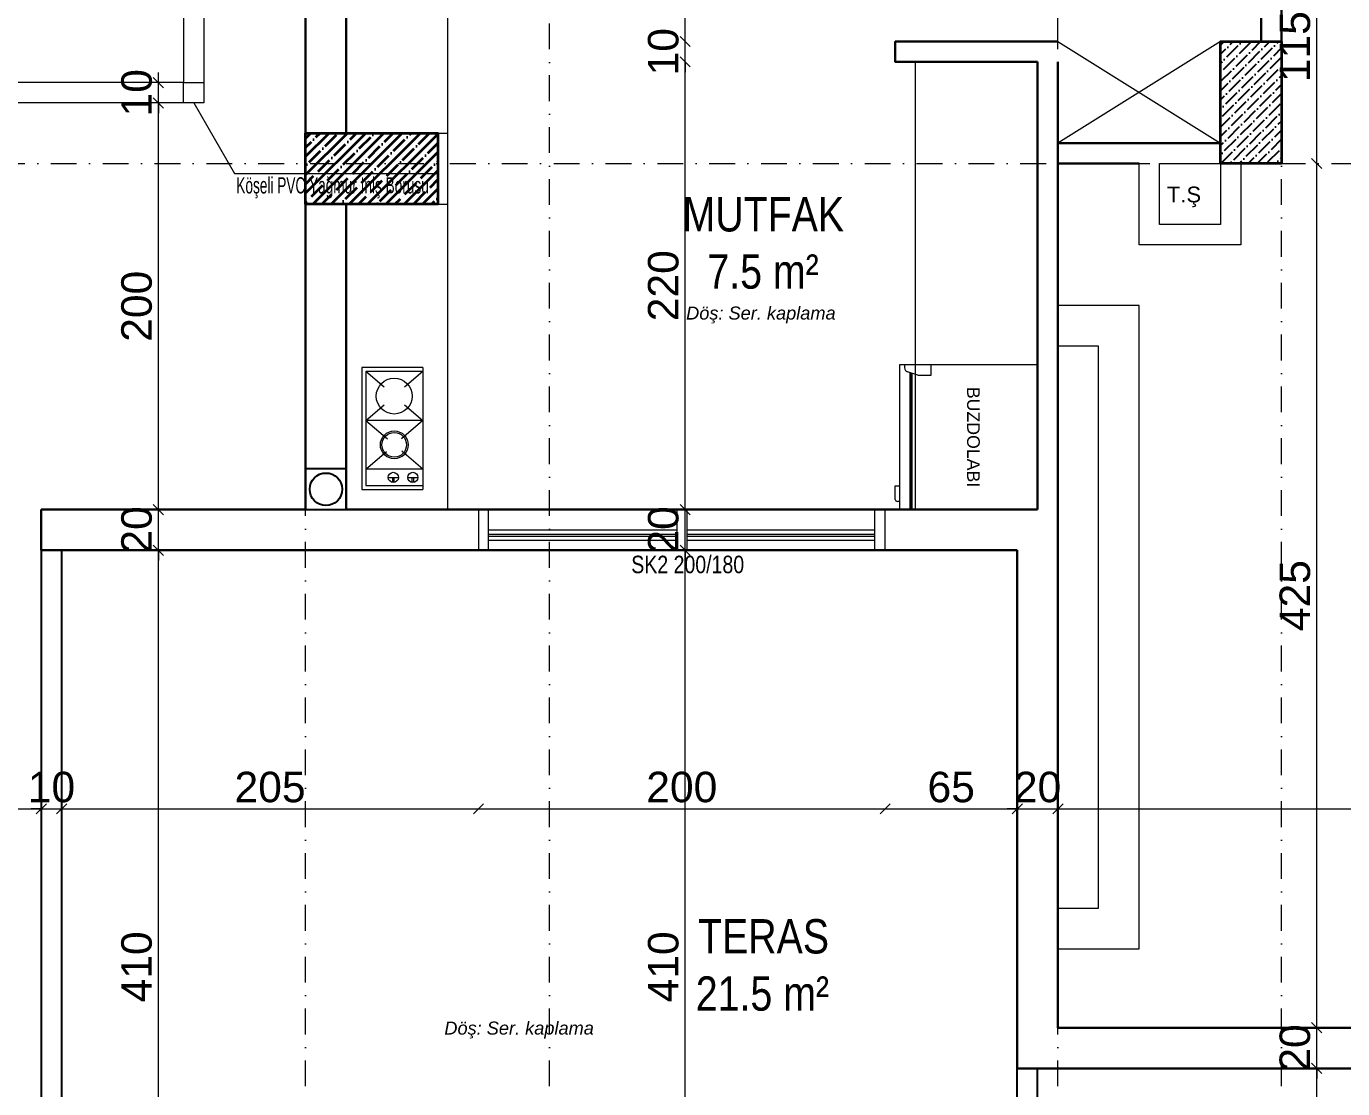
# Model space of a CAD drawing. Header units: millimetres. Extents: x 708 to 46452, y -4963 to 3960.
# Drawn here: x 17350 to 17997, y 2238 to 2761 of the extents above; entities that cross this region are included whole.
import ezdxf

# ---------------------------------------------------------------- set-up
doc = ezdxf.new("R2010")
doc.units = ezdxf.units.MM
doc.linetypes.add('DASHDOT', pattern=[25.4, 12.7, -6.35, 0, -6.35])
doc.linetypes.add('DUZ', pattern=[0])
for name, color, linetype, lineweight in [('00_DUVAR', 22, 'Continuous', 30), ('00_IC_OLCU', 139, 'Continuous', 20), ('00_KOLON', 2, 'Continuous', 35), ('00_PENCERE', 103, 'Continuous', 13), ('00_TEFRİŞ', 251, 'Continuous', 9), ('01- TEFRİŞ', 252, 'Continuous', 9), ('20', 1, 'Continuous', 0), ('aks ve noktalılar', 129, 'DASHDOT', 13), ('TEFRİŞ', 8, 'Continuous', 9), ('yYAZI', 221, 'Continuous', 30), ('ölçü yatay', 150, 'DUZ', 18)]:
    doc.layers.add(name, color=color, linetype=linetype, lineweight=lineweight)
for name, color, linetype in [('00_YAZI', 214, 'Continuous'), ('BACA', 210, 'Continuous'), ('BETONARME MOTİF', 95, 'Continuous'), ('DUVARTARAMA', 7, 'Continuous')]:
    doc.layers.add(name, color=color, linetype=linetype)
doc.styles.add('ARIAL2', font='arial.ttf', dxfattribs={"width": 0.8})
doc.styles.add('ARİAL NARROW', font='ARIALN.TTF', dxfattribs={"width": 0.8})
doc.styles.add('S1', font='arial.ttf', dxfattribs={"width": 0.65, "height": 11})
doc.styles.get("Standard").update_dxf_attribs({"font": 'arial.ttf'})
doc.dimstyles.new('ALP_OLCU', dxfattribs={"dimscale": 0, "dimtxt": 15, "dimasz": 5, "dimexe": 0.18, "dimexo": 0.06, "dimgap": 3, "dimtad": 1, "dimdec": 0, "dimrnd": 0.1, "dimzin": 9, "dimdsep": 46, "dimtxsty": 'Standard', "dimblk": 'OBLIQUE', "dimcen": 0, "dimse1": 1, "dimse2": 1, "dimclrd": 256, "dimclre": 256, "dimclrt": 53, "dimadec": 0, "dimazin": 0, "dimtfac": 1, "dimtdec": 0, "dimtix": 1, "dimtmove": 1, "dimatfit": 3, "dimldrblk": 'ARCHTICK', "dimfxl": 0.18, "dimtolj": 1, "dimlwd": -1, "dimarcsym": 0})

# ---------------------------------------------------------------- blocks, each defined once
blk = doc.blocks.new('buzdolabıoı-flat-3')
at = {"layer": '00_TEFRİŞ'}
for p, q in [((-1862.4, 1669.94), (-1938.71, 1669.93)), ((-1862.4, 1669.94), (-1938.71, 1669.93)), ((-1938.71, 1669.93), (-1938.69, 1589.93)), ((-1938.71, 1669.93), (-1938.69, 1589.93)), ((-1869.2, 1594.57), (-1869.22, 1669.94)), ((-1868.64, 1594.4), (-1868.65, 1669.94)), ((-1868.07, 1594.22), (-1868.08, 1669.94)), ((-1862.39, 1589.94), (-1862.4, 1669.94)), ((-1862.39, 1589.94), (-1862.4, 1669.94)), ((-1862.4, 1665.4), (-1861.27, 1665.4)), ((-1860.13, 1664.26), (-1860.13, 1656.88)), ((-1860.13, 1656.88), (-1862.4, 1656.88)), ((-1872.61, 1595.62), (-1880, 1595.62)), ((-1880, 1595.62), (-1880, 1589.94)), ((-1872.61, 1595.62), (-1866.83, 1593.84)), ((-1938.69, 1589.93), (-1862.39, 1589.94)), ((-1865.23, 1589.94), (-1865.23, 1591.67))]:
    blk.add_line(p, q, dxfattribs=at)
for centre, radius, end in [((-1861.27, 1664.26), 1.14, 90.01157), ((-1867.5, 1591.67), 2.27, 72.90884)]:
    blk.add_arc(centre, radius, 0.01157, end, dxfattribs=at)
blk.add_attdef('BUZDOLABı', (-1899.79, 1602.13), '', height=7, rotation=90, dxfattribs=at)
blk = doc.blocks.new('KOLON')
at = {"layer": 'DUVARTARAMA'}
h = blk.add_hatch(dxfattribs=at)
h.set_pattern_fill('ANSI36', color=8)
h.paths.add_polyline_path([(549.39, 3102.43), (579.39, 3102.43), (579.39, 3042.43), (549.39, 3042.43)])
at = {"layer": '00_KOLON'}
blk.add_lwpolyline([(549.39, 3102.43), (579.39, 3102.43), (579.39, 3042.43), (549.39, 3042.43), (549.39, 3102.43)], dxfattribs=at)
blk = doc.blocks.new('_Oblique')
at = {"color": 0, "linetype": 'ByBlock', "lineweight": -2}
blk.add_line((-0.5, -0.5), (0.5, 0.5), dxfattribs=at)
blk = doc.blocks.new('*D990')
at = {"layer": '00_IC_OLCU', "transparency": 16777216}
blk.add_line((17427.36, 3642.96), (17357.36, 3642.96), dxfattribs=at)
at = {"layer": 'Defpoints', "color": 0, "transparency": 16777216}
for p in [(17357.36, 3642.96), (17427.36, 3278.46), (17357.36, 2523.27)]:
    blk.add_point(p, dxfattribs=at)
at = {"layer": '00_IC_OLCU', "transparency": 16777216, "xscale": 5, "yscale": 5, "zscale": 5, "rotation": 180}
blk.add_blockref('_Oblique', (17357.36, 3642.96), dxfattribs=at)
at = {"layer": '00_IC_OLCU', "transparency": 16777216, "xscale": 5, "yscale": 5, "zscale": 5}
blk.add_blockref('_Oblique', (17427.36, 3642.96), dxfattribs=at)
at = {"layer": '00_IC_OLCU', "color": 53, "transparency": 16777216, "insert": (17392.36, 3653.62), "char_height": 15, "attachment_point": 5}
blk.add_mtext('\\A1;70', dxfattribs=at)
blk = doc.blocks.new('_ArchTick')
at = {"color": 0, "linetype": 'ByBlock', "const_width": 0.15}
blk.add_lwpolyline([(-0.5, -0.5), (0.5, 0.5)], dxfattribs=at)
blk = doc.blocks.new('*D991')
at = {"layer": '00_IC_OLCU', "transparency": 16777216}
blk.add_line((17357.36, 3642.96), (17227.36, 3642.96), dxfattribs=at)
at = {"layer": 'Defpoints', "color": 0, "transparency": 16777216}
for p in [(17227.36, 3642.96), (17227.36, 2733.27), (17357.36, 2523.27)]:
    blk.add_point(p, dxfattribs=at)
at = {"layer": '00_IC_OLCU', "transparency": 16777216, "xscale": 5, "yscale": 5, "zscale": 5, "rotation": 180}
blk.add_blockref('_Oblique', (17227.36, 3642.96), dxfattribs=at)
at = {"layer": '00_IC_OLCU', "transparency": 16777216, "xscale": 5, "yscale": 5, "zscale": 5}
blk.add_blockref('_Oblique', (17357.36, 3642.96), dxfattribs=at)
at = {"layer": '00_IC_OLCU', "color": 53, "transparency": 16777216, "insert": (17292.36, 3653.62), "char_height": 15, "attachment_point": 5}
blk.add_mtext('\\A1;130', dxfattribs=at)
blk = doc.blocks.new('*D1028')
at = {"layer": '00_IC_OLCU', "transparency": 16777216}
blk.add_line((18067.36, 1767.84), (17772.36, 1767.84), dxfattribs=at)
at = {"layer": 'Defpoints', "color": 0, "transparency": 16777216}
for p in [(17772.36, 2513.27), (18067.36, 2258.46), (17772.36, 1767.84)]:
    blk.add_point(p, dxfattribs=at)
at = {"layer": '00_IC_OLCU', "transparency": 16777216, "xscale": 5, "yscale": 5, "zscale": 5, "rotation": 180}
blk.add_blockref('_Oblique', (17772.36, 1767.84), dxfattribs=at)
at = {"layer": '00_IC_OLCU', "transparency": 16777216, "xscale": 5, "yscale": 5, "zscale": 5}
blk.add_blockref('_Oblique', (18067.36, 1767.84), dxfattribs=at)
at = {"layer": '00_IC_OLCU', "color": 53, "transparency": 16777216, "insert": (17919.86, 1778.49), "char_height": 15, "attachment_point": 5}
blk.add_mtext('\\A1;295', dxfattribs=at)
blk = doc.blocks.new('*D1029')
at = {"layer": '00_IC_OLCU', "transparency": 16777216}
blk.add_line((17772.36, 1767.84), (17572.36, 1767.84), dxfattribs=at)
at = {"layer": 'Defpoints', "color": 0, "transparency": 16777216}
for p in [(17772.36, 2513.27), (17572.36, 2503.27), (17572.36, 1767.84)]:
    blk.add_point(p, dxfattribs=at)
at = {"layer": '00_IC_OLCU', "transparency": 16777216, "xscale": 5, "yscale": 5, "zscale": 5, "rotation": 180}
blk.add_blockref('_Oblique', (17572.36, 1767.84), dxfattribs=at)
at = {"layer": '00_IC_OLCU', "transparency": 16777216, "xscale": 5, "yscale": 5, "zscale": 5}
blk.add_blockref('_Oblique', (17772.36, 1767.84), dxfattribs=at)
at = {"layer": '00_IC_OLCU', "color": 53, "transparency": 16777216, "insert": (17672.36, 1778.49), "char_height": 15, "attachment_point": 5}
blk.add_mtext('\\A1;200', dxfattribs=at)
blk = doc.blocks.new('*D1030')
at = {"layer": '00_IC_OLCU', "transparency": 16777216}
blk.add_line((17572.36, 1767.84), (17227.36, 1767.84), dxfattribs=at)
at = {"layer": 'Defpoints', "color": 0, "transparency": 16777216}
for p in [(17572.36, 2503.27), (17227.36, 1953.46), (17227.36, 1767.84)]:
    blk.add_point(p, dxfattribs=at)
at = {"layer": '00_IC_OLCU', "transparency": 16777216, "xscale": 5, "yscale": 5, "zscale": 5, "rotation": 180}
blk.add_blockref('_Oblique', (17227.36, 1767.84), dxfattribs=at)
at = {"layer": '00_IC_OLCU', "transparency": 16777216, "xscale": 5, "yscale": 5, "zscale": 5}
blk.add_blockref('_Oblique', (17572.36, 1767.84), dxfattribs=at)
at = {"layer": '00_IC_OLCU', "color": 53, "transparency": 16777216, "insert": (17399.86, 1778.5), "char_height": 15, "attachment_point": 5}
blk.add_mtext('\\A1;345', dxfattribs=at)
blk = doc.blocks.new('*D1039')
at = {"layer": '00_IC_OLCU', "transparency": 16777216}
blk.add_line((17034.44, 2083.46), (17034.44, 2523.27), dxfattribs=at)
at = {"layer": 'Defpoints', "color": 0, "transparency": 16777216}
for p in [(17034.44, 2523.27), (17357.36, 2523.27), (17357.36, 2083.46)]:
    blk.add_point(p, dxfattribs=at)
at = {"layer": '00_IC_OLCU', "transparency": 16777216, "xscale": 5, "yscale": 5, "zscale": 5}
for p, rotation in [((17034.44, 2523.27), 90), ((17034.44, 2083.46), 270)]:
    blk.add_blockref('_Oblique', p, dxfattribs=dict(at, rotation=rotation))
at = {"layer": '00_IC_OLCU', "color": 53, "transparency": 16777216, "insert": (17023.79, 2303.36), "char_height": 15, "attachment_point": 5, "rotation": 90}
blk.add_mtext('\\A1;440', dxfattribs=at)
blk = doc.blocks.new('*D1040')
at = {"layer": '00_IC_OLCU', "transparency": 16777216}
blk.add_line((17034.44, 2523.27), (17034.44, 2733.27), dxfattribs=at)
at = {"layer": 'Defpoints', "color": 0, "transparency": 16777216}
for p in [(17034.44, 2733.27), (17227.36, 2733.27), (17357.36, 2523.27)]:
    blk.add_point(p, dxfattribs=at)
at = {"layer": '00_IC_OLCU', "transparency": 16777216, "xscale": 5, "yscale": 5, "zscale": 5}
for p, rotation in [((17034.44, 2733.27), 90), ((17034.44, 2523.27), 270)]:
    blk.add_blockref('_Oblique', p, dxfattribs=dict(at, rotation=rotation))
at = {"layer": '00_IC_OLCU', "color": 53, "transparency": 16777216, "insert": (17023.79, 2628.27), "char_height": 15, "attachment_point": 5, "rotation": 90}
blk.add_mtext('\\A1;210', dxfattribs=at)
blk = doc.blocks.new('*D1063')
at = {"layer": '00_IC_OLCU', "transparency": 16777216}
blk.add_line((17984.63, 1963.46), (17984.63, 2248.46), dxfattribs=at)
at = {"layer": 'Defpoints', "color": 0, "transparency": 16777216}
for p in [(17984.63, 2248.46), (17984.63, 2248.46), (17967.36, 1963.46)]:
    blk.add_point(p, dxfattribs=at)
at = {"layer": '00_IC_OLCU', "transparency": 16777216, "xscale": 5, "yscale": 5, "zscale": 5}
for p, rotation in [((17984.63, 2248.46), 90), ((17984.63, 1963.46), 270)]:
    blk.add_blockref('_Oblique', p, dxfattribs=dict(at, rotation=rotation))
at = {"layer": '00_IC_OLCU', "color": 53, "transparency": 16777216, "insert": (17973.97, 2105.96), "char_height": 15, "attachment_point": 5, "rotation": 90}
blk.add_mtext('\\A1;285', dxfattribs=at)
blk = doc.blocks.new('*D1064')
at = {"layer": '00_IC_OLCU', "transparency": 16777216}
for p, q in [((17984.63, 2268.46), (17984.63, 2273.46)), ((17984.63, 2248.46), (17984.63, 2268.46)), ((17984.63, 2248.46), (17984.63, 2243.46))]:
    blk.add_line(p, q, dxfattribs=at)
at = {"layer": 'Defpoints', "color": 0, "transparency": 16777216}
for p in [(17984.63, 2268.46), (17984.63, 2268.46), (17984.63, 2248.46)]:
    blk.add_point(p, dxfattribs=at)
at = {"layer": '00_IC_OLCU', "transparency": 16777216, "xscale": 5, "yscale": 5, "zscale": 5}
for p, rotation in [((17984.63, 2268.46), 270), ((17984.63, 2248.46), 90)]:
    blk.add_blockref('_Oblique', p, dxfattribs=dict(at, rotation=rotation))
at = {"layer": '00_IC_OLCU', "color": 53, "transparency": 16777216, "insert": (17973.97, 2258.46), "char_height": 15, "attachment_point": 5, "rotation": 90}
blk.add_mtext('\\A1;20', dxfattribs=at)
blk = doc.blocks.new('*D1065')
at = {"layer": '00_IC_OLCU', "transparency": 16777216}
blk.add_line((17984.63, 2268.46), (17984.63, 2693.46), dxfattribs=at)
at = {"layer": 'Defpoints', "color": 0, "transparency": 16777216}
for p in [(17967.36, 2693.46), (17984.63, 2693.46), (17984.63, 2268.46)]:
    blk.add_point(p, dxfattribs=at)
at = {"layer": '00_IC_OLCU', "transparency": 16777216, "xscale": 5, "yscale": 5, "zscale": 5}
for p, rotation in [((17984.63, 2693.46), 90), ((17984.63, 2268.46), 270)]:
    blk.add_blockref('_Oblique', p, dxfattribs=dict(at, rotation=rotation))
at = {"layer": '00_IC_OLCU', "color": 53, "transparency": 16777216, "insert": (17973.97, 2480.96), "char_height": 15, "attachment_point": 5, "rotation": 90}
blk.add_mtext('\\A1;425', dxfattribs=at)
blk = doc.blocks.new('*D1066')
at = {"layer": '00_IC_OLCU', "transparency": 16777216}
blk.add_line((17984.63, 2693.46), (17984.63, 2808.46), dxfattribs=at)
at = {"layer": 'Defpoints', "color": 0, "transparency": 16777216}
for p in [(17961.36, 2808.46, 0), (17984.63, 2808.46), (17967.36, 2693.46)]:
    blk.add_point(p, dxfattribs=at)
at = {"layer": '00_IC_OLCU', "transparency": 16777216, "xscale": 5, "yscale": 5, "zscale": 5}
for p, rotation in [((17984.63, 2808.46), 90), ((17984.63, 2693.46), 270)]:
    blk.add_blockref('_Oblique', p, dxfattribs=dict(at, rotation=rotation))
at = {"layer": '00_IC_OLCU', "color": 53, "transparency": 16777216, "insert": (17973.97, 2750.96), "char_height": 15, "attachment_point": 5, "rotation": 90}
blk.add_mtext('\\A1;115', dxfattribs=at)
blk = doc.blocks.new('*D1076')
at = {"layer": '00_IC_OLCU', "transparency": 16777216}
blk.add_line((17673.99, 2093.46), (17673.99, 2503.27), dxfattribs=at)
at = {"layer": 'Defpoints', "color": 0, "transparency": 16777216}
for p in [(17673.99, 2503.27), (17837.36, 2503.27), (17837.36, 2093.46)]:
    blk.add_point(p, dxfattribs=at)
at = {"layer": '00_IC_OLCU', "transparency": 16777216, "xscale": 5, "yscale": 5, "zscale": 5}
for p, rotation in [((17673.99, 2503.27), 90), ((17673.99, 2093.46), 270)]:
    blk.add_blockref('_Oblique', p, dxfattribs=dict(at, rotation=rotation))
at = {"layer": '00_IC_OLCU', "color": 53, "transparency": 16777216, "insert": (17663.33, 2298.36), "char_height": 15, "attachment_point": 5, "rotation": 90}
blk.add_mtext('\\A1;410', dxfattribs=at)
blk = doc.blocks.new('*D1077')
at = {"layer": '00_IC_OLCU', "transparency": 16777216}
for p, q in [((17673.99, 2523.27), (17673.99, 2528.27)), ((17673.99, 2503.27), (17673.99, 2523.27)), ((17673.99, 2503.27), (17673.99, 2498.27))]:
    blk.add_line(p, q, dxfattribs=at)
at = {"layer": 'Defpoints', "color": 0, "transparency": 16777216}
for p in [(17673.99, 2523.27), (17772.36, 2523.27), (17837.36, 2503.27)]:
    blk.add_point(p, dxfattribs=at)
at = {"layer": '00_IC_OLCU', "transparency": 16777216, "xscale": 5, "yscale": 5, "zscale": 5}
for p, rotation in [((17673.99, 2523.27), 270), ((17673.99, 2503.27), 90)]:
    blk.add_blockref('_Oblique', p, dxfattribs=dict(at, rotation=rotation))
at = {"layer": '00_IC_OLCU', "color": 53, "transparency": 16777216, "insert": (17663.33, 2513.27), "char_height": 15, "attachment_point": 5, "rotation": 90}
blk.add_mtext('\\A1;20', dxfattribs=at)
blk = doc.blocks.new('*D1078')
at = {"layer": '00_IC_OLCU', "transparency": 16777216}
blk.add_line((17673.99, 2523.27), (17673.99, 2743.46), dxfattribs=at)
at = {"layer": 'Defpoints', "color": 0, "transparency": 16777216}
for p in [(17673.99, 2743.46), (17777.36, 2743.46), (17772.36, 2523.27)]:
    blk.add_point(p, dxfattribs=at)
at = {"layer": '00_IC_OLCU', "transparency": 16777216, "xscale": 5, "yscale": 5, "zscale": 5}
for p, rotation in [((17673.99, 2743.46), 90), ((17673.99, 2523.27), 270)]:
    blk.add_blockref('_Oblique', p, dxfattribs=dict(at, rotation=rotation))
at = {"layer": '00_IC_OLCU', "color": 53, "transparency": 16777216, "insert": (17663.33, 2633.36), "char_height": 15, "attachment_point": 5, "rotation": 90}
blk.add_mtext('\\A1;220', dxfattribs=at)
blk = doc.blocks.new('*D1079')
at = {"layer": '00_IC_OLCU', "transparency": 16777216}
for p, q in [((17673.99, 2753.46), (17673.99, 2758.46)), ((17673.99, 2743.46), (17673.99, 2753.46)), ((17673.99, 2743.46), (17673.99, 2738.46))]:
    blk.add_line(p, q, dxfattribs=at)
at = {"layer": 'Defpoints', "color": 0, "transparency": 16777216}
for p in [(17673.99, 2753.46), (17777.36, 2753.46), (17777.36, 2743.46)]:
    blk.add_point(p, dxfattribs=at)
at = {"layer": '00_IC_OLCU', "transparency": 16777216, "xscale": 5, "yscale": 5, "zscale": 5}
for p, rotation in [((17673.99, 2753.46), 270), ((17673.99, 2743.46), 90)]:
    blk.add_blockref('_Oblique', p, dxfattribs=dict(at, rotation=rotation))
at = {"layer": '00_IC_OLCU', "color": 53, "transparency": 16777216, "insert": (17663.33, 2748.46), "char_height": 15, "attachment_point": 5, "rotation": 90}
blk.add_mtext('\\A1;10', dxfattribs=at)
blk = doc.blocks.new('*D1080')
at = {"layer": '00_IC_OLCU', "transparency": 16777216}
blk.add_line((17673.99, 2753.46), (17673.99, 2873.46), dxfattribs=at)
at = {"layer": 'Defpoints', "color": 0, "transparency": 16777216}
for p in [(17673.99, 2873.46), (17832.36, 2873.46), (17777.36, 2753.46)]:
    blk.add_point(p, dxfattribs=at)
at = {"layer": '00_IC_OLCU', "transparency": 16777216, "xscale": 5, "yscale": 5, "zscale": 5}
for p, rotation in [((17673.99, 2873.46), 90), ((17673.99, 2753.46), 270)]:
    blk.add_blockref('_Oblique', p, dxfattribs=dict(at, rotation=rotation))
at = {"layer": '00_IC_OLCU', "color": 53, "transparency": 16777216, "insert": (17663.33, 2813.46), "char_height": 15, "attachment_point": 5, "rotation": 90}
blk.add_mtext('\\A1;120', dxfattribs=at)
blk = doc.blocks.new('*D1091')
at = {"layer": '00_IC_OLCU', "transparency": 16777216}
blk.add_line((17414.94, 2093.46), (17414.94, 2503.27), dxfattribs=at)
at = {"layer": 'Defpoints', "color": 0, "transparency": 16777216}
for p in [(17367.36, 2503.27), (17414.94, 2503.27), (17367.36, 2093.46)]:
    blk.add_point(p, dxfattribs=at)
at = {"layer": '00_IC_OLCU', "transparency": 16777216, "xscale": 5, "yscale": 5, "zscale": 5}
for p, rotation in [((17414.94, 2503.27), 90), ((17414.94, 2093.46), 270)]:
    blk.add_blockref('_Oblique', p, dxfattribs=dict(at, rotation=rotation))
at = {"layer": '00_IC_OLCU', "color": 53, "transparency": 16777216, "insert": (17404.28, 2298.36), "char_height": 15, "attachment_point": 5, "rotation": 90}
blk.add_mtext('\\A1;410', dxfattribs=at)
blk = doc.blocks.new('*D1092')
at = {"layer": '00_IC_OLCU', "transparency": 16777216}
for p, q in [((17414.94, 2523.27), (17414.94, 2528.27)), ((17414.94, 2503.27), (17414.94, 2523.27)), ((17414.94, 2503.27), (17414.94, 2498.27))]:
    blk.add_line(p, q, dxfattribs=at)
at = {"layer": 'Defpoints', "color": 0, "transparency": 16777216}
for p in [(17357.36, 2523.27), (17414.94, 2523.27), (17367.36, 2503.27)]:
    blk.add_point(p, dxfattribs=at)
at = {"layer": '00_IC_OLCU', "transparency": 16777216, "xscale": 5, "yscale": 5, "zscale": 5}
for p, rotation in [((17414.94, 2523.27), 270), ((17414.94, 2503.27), 90)]:
    blk.add_blockref('_Oblique', p, dxfattribs=dict(at, rotation=rotation))
at = {"layer": '00_IC_OLCU', "color": 53, "transparency": 16777216, "insert": (17404.28, 2513.27), "char_height": 15, "attachment_point": 5, "rotation": 90}
blk.add_mtext('\\A1;20', dxfattribs=at)
blk = doc.blocks.new('*D1093')
at = {"layer": '00_IC_OLCU', "transparency": 16777216}
blk.add_line((17414.94, 2523.27), (17414.94, 2723.27), dxfattribs=at)
at = {"layer": 'Defpoints', "color": 0, "transparency": 16777216}
for p in [(17414.94, 2723.27), (17437.36, 2723.27), (17357.36, 2523.27)]:
    blk.add_point(p, dxfattribs=at)
at = {"layer": '00_IC_OLCU', "transparency": 16777216, "xscale": 5, "yscale": 5, "zscale": 5}
for p, rotation in [((17414.94, 2723.27), 90), ((17414.94, 2523.27), 270)]:
    blk.add_blockref('_Oblique', p, dxfattribs=dict(at, rotation=rotation))
at = {"layer": '00_IC_OLCU', "color": 53, "transparency": 16777216, "insert": (17404.28, 2623.27), "char_height": 15, "attachment_point": 5, "rotation": 90}
blk.add_mtext('\\A1;200', dxfattribs=at)
blk = doc.blocks.new('*D1094')
at = {"layer": '00_IC_OLCU', "transparency": 16777216}
for p, q in [((17414.94, 2733.27), (17414.94, 2738.27)), ((17414.94, 2723.27), (17414.94, 2733.27)), ((17414.94, 2723.27), (17414.94, 2718.27))]:
    blk.add_line(p, q, dxfattribs=at)
at = {"layer": 'Defpoints', "color": 0, "transparency": 16777216}
for p in [(17414.94, 2733.27), (17437.36, 2733.27), (17437.36, 2723.27)]:
    blk.add_point(p, dxfattribs=at)
at = {"layer": '00_IC_OLCU', "transparency": 16777216, "xscale": 5, "yscale": 5, "zscale": 5}
for p, rotation in [((17414.94, 2733.27), 270), ((17414.94, 2723.27), 90)]:
    blk.add_blockref('_Oblique', p, dxfattribs=dict(at, rotation=rotation))
at = {"layer": '00_IC_OLCU', "color": 53, "transparency": 16777216, "insert": (17404.28, 2728.27), "char_height": 15, "attachment_point": 5, "rotation": 90}
blk.add_mtext('\\A1;10', dxfattribs=at)
blk = doc.blocks.new('*D1106')
at = {"layer": '00_IC_OLCU', "transparency": 16777216}
blk.add_line((17237.36, 2376.07), (17357.36, 2376.07), dxfattribs=at)
at = {"layer": 'Defpoints', "color": 0, "transparency": 16777216}
for p in [(17357.36, 2376.07), (17357.36, 2376.07), (17237.36, 2343.36)]:
    blk.add_point(p, dxfattribs=at)
at = {"layer": '00_IC_OLCU', "transparency": 16777216, "xscale": 5, "yscale": 5, "zscale": 5, "rotation": 180}
blk.add_blockref('_Oblique', (17237.36, 2376.07), dxfattribs=at)
at = {"layer": '00_IC_OLCU', "transparency": 16777216, "xscale": 5, "yscale": 5, "zscale": 5}
blk.add_blockref('_Oblique', (17357.36, 2376.07), dxfattribs=at)
at = {"layer": '00_IC_OLCU', "color": 53, "transparency": 16777216, "insert": (17297.36, 2386.73), "char_height": 15, "attachment_point": 5}
blk.add_mtext('\\A1;120', dxfattribs=at)
blk = doc.blocks.new('*D1107')
at = {"layer": '00_IC_OLCU', "transparency": 16777216}
for p, q in [((17357.36, 2376.07), (17352.36, 2376.07)), ((17357.36, 2376.07), (17367.36, 2376.07)), ((17367.36, 2376.07), (17372.36, 2376.07))]:
    blk.add_line(p, q, dxfattribs=at)
at = {"layer": 'Defpoints', "color": 0, "transparency": 16777216}
for p in [(17357.36, 2376.07), (17367.36, 2376.07), (17367.36, 2376.07)]:
    blk.add_point(p, dxfattribs=at)
at = {"layer": '00_IC_OLCU', "transparency": 16777216, "xscale": 5, "yscale": 5, "zscale": 5}
blk.add_blockref('_Oblique', (17357.36, 2376.07), dxfattribs=at)
at = {"layer": '00_IC_OLCU', "transparency": 16777216, "xscale": 5, "yscale": 5, "zscale": 5, "rotation": 180}
blk.add_blockref('_Oblique', (17367.36, 2376.07), dxfattribs=at)
at = {"layer": '00_IC_OLCU', "color": 53, "transparency": 16777216, "insert": (17362.36, 2386.73), "char_height": 15, "attachment_point": 5}
blk.add_mtext('\\A1;10', dxfattribs=at)
blk = doc.blocks.new('*D1108')
at = {"layer": '00_IC_OLCU', "transparency": 16777216}
blk.add_line((17367.36, 2376.07), (17572.36, 2376.07), dxfattribs=at)
at = {"layer": 'Defpoints', "color": 0, "transparency": 16777216}
for p in [(17572.36, 2513.27), (17367.36, 2376.07), (17572.36, 2376.07)]:
    blk.add_point(p, dxfattribs=at)
at = {"layer": '00_IC_OLCU', "transparency": 16777216, "xscale": 5, "yscale": 5, "zscale": 5, "rotation": 180}
blk.add_blockref('_Oblique', (17367.36, 2376.07), dxfattribs=at)
at = {"layer": '00_IC_OLCU', "transparency": 16777216, "xscale": 5, "yscale": 5, "zscale": 5}
blk.add_blockref('_Oblique', (17572.36, 2376.07), dxfattribs=at)
at = {"layer": '00_IC_OLCU', "color": 53, "transparency": 16777216, "insert": (17469.86, 2386.73), "char_height": 15, "attachment_point": 5}
blk.add_mtext('\\A1;205', dxfattribs=at)
blk = doc.blocks.new('*D1109')
at = {"layer": '00_IC_OLCU', "transparency": 16777216}
blk.add_line((17572.36, 2376.07), (17772.36, 2376.07), dxfattribs=at)
at = {"layer": 'Defpoints', "color": 0, "transparency": 16777216}
for p in [(17572.36, 2513.27), (17772.36, 2503.27), (17772.36, 2376.07)]:
    blk.add_point(p, dxfattribs=at)
at = {"layer": '00_IC_OLCU', "transparency": 16777216, "xscale": 5, "yscale": 5, "zscale": 5, "rotation": 180}
blk.add_blockref('_Oblique', (17572.36, 2376.07), dxfattribs=at)
at = {"layer": '00_IC_OLCU', "transparency": 16777216, "xscale": 5, "yscale": 5, "zscale": 5}
blk.add_blockref('_Oblique', (17772.36, 2376.07), dxfattribs=at)
at = {"layer": '00_IC_OLCU', "color": 53, "transparency": 16777216, "insert": (17672.36, 2386.73), "char_height": 15, "attachment_point": 5}
blk.add_mtext('\\A1;200', dxfattribs=at)
blk = doc.blocks.new('*D1110')
at = {"layer": '00_IC_OLCU', "transparency": 16777216}
blk.add_line((17772.36, 2376.07), (17837.36, 2376.07), dxfattribs=at)
at = {"layer": 'Defpoints', "color": 0, "transparency": 16777216}
for p in [(17772.36, 2503.27), (17837.36, 2503.27), (17837.36, 2376.07)]:
    blk.add_point(p, dxfattribs=at)
at = {"layer": '00_IC_OLCU', "transparency": 16777216, "xscale": 5, "yscale": 5, "zscale": 5, "rotation": 180}
blk.add_blockref('_Oblique', (17772.36, 2376.07), dxfattribs=at)
at = {"layer": '00_IC_OLCU', "transparency": 16777216, "xscale": 5, "yscale": 5, "zscale": 5}
blk.add_blockref('_Oblique', (17837.36, 2376.07), dxfattribs=at)
at = {"layer": '00_IC_OLCU', "color": 53, "transparency": 16777216, "insert": (17804.86, 2386.73), "char_height": 15, "attachment_point": 5}
blk.add_mtext('\\A1;65', dxfattribs=at)
blk = doc.blocks.new('*D1111')
at = {"layer": '00_IC_OLCU', "transparency": 16777216}
for p, q in [((17837.36, 2376.07), (17832.36, 2376.07)), ((17837.36, 2376.07), (17857.36, 2376.07)), ((17857.36, 2376.07), (17862.36, 2376.07))]:
    blk.add_line(p, q, dxfattribs=at)
at = {"layer": 'Defpoints', "color": 0, "transparency": 16777216}
for p in [(17857.36, 2523.27), (17837.36, 2503.27), (17857.36, 2376.07)]:
    blk.add_point(p, dxfattribs=at)
at = {"layer": '00_IC_OLCU', "transparency": 16777216, "xscale": 5, "yscale": 5, "zscale": 5}
blk.add_blockref('_Oblique', (17837.36, 2376.07), dxfattribs=at)
at = {"layer": '00_IC_OLCU', "transparency": 16777216, "xscale": 5, "yscale": 5, "zscale": 5, "rotation": 180}
blk.add_blockref('_Oblique', (17857.36, 2376.07), dxfattribs=at)
at = {"layer": '00_IC_OLCU', "color": 53, "transparency": 16777216, "insert": (17847.36, 2386.73), "char_height": 15, "attachment_point": 5}
blk.add_mtext('\\A1;20', dxfattribs=at)
blk = doc.blocks.new('*D1112')
at = {"layer": '00_IC_OLCU', "transparency": 16777216}
blk.add_line((17857.36, 2376.07), (18317.36, 2376.07), dxfattribs=at)
at = {"layer": 'Defpoints', "color": 0, "transparency": 16777216}
for p in [(17857.36, 2523.27), (18317.36, 2376.07), (18317.36, 2318.46)]:
    blk.add_point(p, dxfattribs=at)
at = {"layer": '00_IC_OLCU', "transparency": 16777216, "xscale": 5, "yscale": 5, "zscale": 5, "rotation": 180}
blk.add_blockref('_Oblique', (17857.36, 2376.07), dxfattribs=at)
at = {"layer": '00_IC_OLCU', "transparency": 16777216, "xscale": 5, "yscale": 5, "zscale": 5}
blk.add_blockref('_Oblique', (18317.36, 2376.07), dxfattribs=at)
at = {"layer": '00_IC_OLCU', "color": 53, "transparency": 16777216, "insert": (18087.36, 2386.73), "char_height": 15, "attachment_point": 5}
blk.add_mtext('\\A1;460', dxfattribs=at)
blk = doc.blocks.new('*D1117')
at = {"layer": '00_IC_OLCU', "transparency": 16777216}
for p, q in [((17427.36, 2789.69), (17422.36, 2789.69)), ((17427.36, 2789.69), (17437.36, 2789.69)), ((17437.36, 2789.69), (17442.36, 2789.69))]:
    blk.add_line(p, q, dxfattribs=at)
at = {"layer": 'Defpoints', "color": 0, "transparency": 16777216}
for p in [(17437.36, 2789.69), (17427.36, 2733.27), (17437.36, 2733.27)]:
    blk.add_point(p, dxfattribs=at)
at = {"layer": '00_IC_OLCU', "transparency": 16777216, "xscale": 5, "yscale": 5, "zscale": 5}
blk.add_blockref('_Oblique', (17427.36, 2789.69), dxfattribs=at)
at = {"layer": '00_IC_OLCU', "transparency": 16777216, "xscale": 5, "yscale": 5, "zscale": 5, "rotation": 180}
blk.add_blockref('_Oblique', (17437.36, 2789.69), dxfattribs=at)
at = {"layer": '00_IC_OLCU', "color": 53, "transparency": 16777216, "insert": (17432.36, 2800.35), "char_height": 15, "attachment_point": 5}
blk.add_mtext('\\A1;10', dxfattribs=at)
blk = doc.blocks.new('*D1118')
at = {"layer": '00_IC_OLCU', "transparency": 16777216}
blk.add_line((17437.36, 2789.69), (17487.36, 2789.69), dxfattribs=at)
at = {"layer": 'Defpoints', "color": 0, "transparency": 16777216}
for p in [(17487.36, 2789.69), (17437.36, 2733.27), (17487.36, 2723.27)]:
    blk.add_point(p, dxfattribs=at)
at = {"layer": '00_IC_OLCU', "transparency": 16777216, "xscale": 5, "yscale": 5, "zscale": 5, "rotation": 180}
blk.add_blockref('_Oblique', (17437.36, 2789.69), dxfattribs=at)
at = {"layer": '00_IC_OLCU', "transparency": 16777216, "xscale": 5, "yscale": 5, "zscale": 5}
blk.add_blockref('_Oblique', (17487.36, 2789.69), dxfattribs=at)
at = {"layer": '00_IC_OLCU', "color": 53, "transparency": 16777216, "insert": (17462.36, 2800.35), "char_height": 15, "attachment_point": 5}
blk.add_mtext('\\A1;50', dxfattribs=at)
blk = doc.blocks.new('*D1119')
at = {"layer": '00_IC_OLCU', "transparency": 16777216}
for p, q in [((17487.36, 2789.69), (17482.36, 2789.69)), ((17487.36, 2789.69), (17507.36, 2789.69)), ((17507.36, 2789.69), (17512.36, 2789.69))]:
    blk.add_line(p, q, dxfattribs=at)
at = {"layer": 'Defpoints', "color": 0, "transparency": 16777216}
for p in [(17507.36, 2789.69), (17487.36, 2723.27), (17507.36, 2703.46)]:
    blk.add_point(p, dxfattribs=at)
at = {"layer": '00_IC_OLCU', "transparency": 16777216, "xscale": 5, "yscale": 5, "zscale": 5}
blk.add_blockref('_Oblique', (17487.36, 2789.69), dxfattribs=at)
at = {"layer": '00_IC_OLCU', "transparency": 16777216, "xscale": 5, "yscale": 5, "zscale": 5, "rotation": 180}
blk.add_blockref('_Oblique', (17507.36, 2789.69), dxfattribs=at)
at = {"layer": '00_IC_OLCU', "color": 53, "transparency": 16777216, "insert": (17497.36, 2800.35), "char_height": 15, "attachment_point": 5}
blk.add_mtext('\\A1;20', dxfattribs=at)
blk = doc.blocks.new('*D1120')
at = {"layer": '00_IC_OLCU', "transparency": 16777216}
blk.add_line((17507.36, 2789.69), (17547.36, 2789.69), dxfattribs=at)
at = {"layer": 'Defpoints', "color": 0, "transparency": 16777216}
for p in [(17547.36, 2789.69), (17507.36, 2703.46), (17547.36, 2703.46)]:
    blk.add_point(p, dxfattribs=at)
at = {"layer": '00_IC_OLCU', "transparency": 16777216, "xscale": 5, "yscale": 5, "zscale": 5, "rotation": 180}
blk.add_blockref('_Oblique', (17507.36, 2789.69), dxfattribs=at)
at = {"layer": '00_IC_OLCU', "transparency": 16777216, "xscale": 5, "yscale": 5, "zscale": 5}
blk.add_blockref('_Oblique', (17547.36, 2789.69), dxfattribs=at)
at = {"layer": '00_IC_OLCU', "color": 53, "transparency": 16777216, "insert": (17527.36, 2800.35), "char_height": 15, "attachment_point": 5}
blk.add_mtext('\\A1;40', dxfattribs=at)
blk = doc.blocks.new('*D1121')
at = {"layer": '00_IC_OLCU', "transparency": 16777216}
for p, q in [((17662.36, 2789.69), (17706.25, 2818.68)), ((17706.25, 2818.68), (17745.6, 2818.68)), ((17547.36, 2789.69), (17777.36, 2789.69))]:
    blk.add_line(p, q, dxfattribs=at)
at = {"layer": 'Defpoints', "color": 0, "transparency": 16777216}
for p in [(17777.36, 2789.69), (17777.36, 2753.46), (17547.36, 2703.46)]:
    blk.add_point(p, dxfattribs=at)
at = {"layer": '00_IC_OLCU', "transparency": 16777216, "xscale": 5, "yscale": 5, "zscale": 5, "rotation": 180}
blk.add_blockref('_Oblique', (17547.36, 2789.69), dxfattribs=at)
at = {"layer": '00_IC_OLCU', "transparency": 16777216, "xscale": 5, "yscale": 5, "zscale": 5}
blk.add_blockref('_Oblique', (17777.36, 2789.69), dxfattribs=at)
at = {"layer": '00_IC_OLCU', "color": 53, "transparency": 16777216, "insert": (17725.92, 2829.34), "char_height": 15, "attachment_point": 5}
blk.add_mtext('\\A1;230', dxfattribs=at)
blk = doc.blocks.new('*D1122')
at = {"layer": '00_IC_OLCU', "transparency": 16777216}
blk.add_line((17777.36, 2789.69), (17957.36, 2789.69), dxfattribs=at)
at = {"layer": 'Defpoints', "color": 0, "transparency": 16777216}
for p in [(17957.36, 2789.69), (17777.36, 2753.46), (17957.36, 2753.46)]:
    blk.add_point(p, dxfattribs=at)
at = {"layer": '00_IC_OLCU', "transparency": 16777216, "xscale": 5, "yscale": 5, "zscale": 5, "rotation": 180}
blk.add_blockref('_Oblique', (17777.36, 2789.69), dxfattribs=at)
at = {"layer": '00_IC_OLCU', "transparency": 16777216, "xscale": 5, "yscale": 5, "zscale": 5}
blk.add_blockref('_Oblique', (17957.36, 2789.69), dxfattribs=at)
at = {"layer": '00_IC_OLCU', "color": 53, "transparency": 16777216, "insert": (17867.36, 2800.35), "char_height": 15, "attachment_point": 5}
blk.add_mtext('\\A1;180', dxfattribs=at)
blk = doc.blocks.new('*D1123')
at = {"layer": '00_IC_OLCU', "transparency": 16777216}
for p, q in [((17957.36, 2789.69), (17952.36, 2789.69)), ((17957.36, 2789.69), (17967.36, 2789.69)), ((17967.36, 2789.69), (17972.36, 2789.69))]:
    blk.add_line(p, q, dxfattribs=at)
at = {"layer": 'Defpoints', "color": 0, "transparency": 16777216}
for p in [(17967.36, 2808.46), (17967.36, 2789.69), (17957.36, 2753.46)]:
    blk.add_point(p, dxfattribs=at)
at = {"layer": '00_IC_OLCU', "transparency": 16777216, "xscale": 5, "yscale": 5, "zscale": 5}
blk.add_blockref('_Oblique', (17957.36, 2789.69), dxfattribs=at)
at = {"layer": '00_IC_OLCU', "transparency": 16777216, "xscale": 5, "yscale": 5, "zscale": 5, "rotation": 180}
blk.add_blockref('_Oblique', (17967.36, 2789.69), dxfattribs=at)
at = {"layer": '00_IC_OLCU', "color": 53, "transparency": 16777216, "insert": (17962.36, 2800.35), "char_height": 15, "attachment_point": 5}
blk.add_mtext('\\A1;10', dxfattribs=at)
blk = doc.blocks.new('REGREG-flat-5')
at = {"layer": 'BACA'}
blk.add_lwpolyline([(2765.21, -19809.88), (2765.21, -19829.88), (2785.21, -19829.88), (2785.21, -19809.88)], close=True, dxfattribs=at)
blk.add_circle((2775.21, -19819.88), 8, dxfattribs=at)
blk = doc.blocks.new('GEEG')
at = {"layer": '00_IC_OLCU'}
for base, p1, p2, picture, middle in [((17227.36, 3642.96), (17357.36, 2523.27), (17227.36, 2733.27), '*D991', (17292.36, 3653.62)), ((17357.36, 3642.96), (17427.36, 3278.46), (17357.36, 2523.27), '*D990', (17392.36, 3653.62)), ((17437.36, 2789.69), (17427.36, 2733.27), (17437.36, 2733.27), '*D1117', (17432.36, 2800.35)), ((17487.36, 2789.69), (17437.36, 2733.27), (17487.36, 2723.27), '*D1118', (17462.36, 2800.35)), ((17507.36, 2789.69), (17487.36, 2723.27), (17507.36, 2708.46), '*D1119', (17497.36, 2800.35)), ((17957.36, 2789.69), (17777.36, 2753.46), (17957.36, 2753.46), '*D1122', (17867.36, 2800.35)), ((17967.36, 2789.69), (17957.36, 2753.46), (17967.36, 2808.46), '*D1123', (17962.36, 2800.35)), ((17857.36, 2376.07), (17837.36, 2503.27), (17857.36, 2523.27), '*D1111', (17847.36, 2386.73)), ((18317.36, 2376.07), (17857.36, 2523.27), (18317.36, 2318.46), '*D1112', (18087.36, 2386.73)), ((17572.36, 2376.07), (17367.36, 2376.07), (17572.36, 2513.27), '*D1108', (17469.86, 2386.73)), ((17572.36, 1767.84), (17772.36, 2513.27), (17572.36, 2503.27), '*D1029', (17672.36, 1778.49)), ((17772.36, 2376.07), (17572.36, 2513.27), (17772.36, 2503.27), '*D1109', (17672.36, 2386.73)), ((17772.36, 1767.84), (18067.36, 2258.46), (17772.36, 2513.27), '*D1028', (17919.86, 1778.49)), ((17227.36, 1767.84), (17572.36, 2503.27), (17227.36, 1953.46), '*D1030', (17399.86, 1778.5)), ((17837.36, 2376.07), (17772.36, 2503.27), (17837.36, 2503.27), '*D1110', (17804.86, 2386.73)), ((17357.36, 2376.07), (17237.36, 2343.36), (17357.36, 2376.07), '*D1106', (17297.36, 2386.73)), ((17367.36, 2376.07), (17357.36, 2376.07), (17367.36, 2376.07), '*D1107', (17362.36, 2386.73))]:
    dim = blk.add_linear_dim(base=base, p1=p1, p2=p2, dimstyle='ALP_OLCU', override={"dimscale": 1}, dxfattribs=at)
    dim.commit()
    dim.dimension.update_dxf_attribs({"geometry": picture, "text_midpoint": middle})
for base, p1, p2, picture, middle in [((17673.99, 2873.46), (17777.36, 2753.46), (17832.36, 2873.46), '*D1080', (17663.33, 2813.46)), ((17984.63, 2808.46), (17967.36, 2693.46), (17961.36, 2808.46, 0), '*D1066', (17973.97, 2750.96)), ((17673.99, 2753.46), (17777.36, 2743.46), (17777.36, 2753.46), '*D1079', (17663.33, 2748.46)), ((17673.99, 2743.46), (17772.36, 2523.27), (17777.36, 2743.46), '*D1078', (17663.33, 2633.36)), ((17414.94, 2733.27), (17437.36, 2723.27), (17437.36, 2733.27), '*D1094', (17404.28, 2728.27)), ((17034.44, 2733.27), (17357.36, 2523.27), (17227.36, 2733.27), '*D1040', (17023.79, 2628.27)), ((17414.94, 2723.27), (17357.36, 2523.27), (17437.36, 2723.27), '*D1093', (17404.28, 2623.27)), ((17984.63, 2693.46), (17984.63, 2268.46), (17967.36, 2693.46), '*D1065', (17973.97, 2480.96)), ((17034.44, 2523.27), (17357.36, 2083.46), (17357.36, 2523.27), '*D1039', (17023.79, 2303.36)), ((17414.94, 2523.27), (17367.36, 2503.27), (17357.36, 2523.27), '*D1092', (17404.28, 2513.27)), ((17673.99, 2523.27), (17837.36, 2503.27), (17772.36, 2523.27), '*D1077', (17663.33, 2513.27)), ((17414.94, 2503.27), (17367.36, 2093.46), (17367.36, 2503.27), '*D1091', (17404.28, 2298.36)), ((17673.99, 2503.27), (17837.36, 2093.46), (17837.36, 2503.27), '*D1076', (17663.33, 2298.36)), ((17984.63, 2268.46), (17984.63, 2248.46), (17984.63, 2268.46), '*D1064', (17973.97, 2258.46)), ((17984.63, 2248.46), (17967.36, 1963.46), (17984.63, 2248.46), '*D1063', (17973.97, 2105.96))]:
    dim = blk.add_linear_dim(base=base, p1=p1, p2=p2, angle=90, dimstyle='ALP_OLCU', override={"dimscale": 1}, dxfattribs=at)
    dim.commit()
    dim.dimension.update_dxf_attribs({"geometry": picture, "text_midpoint": middle})
dim = blk.add_linear_dim(base=(17777.36, 2789.69), p1=(17552.36, 2708.46), p2=(17777.36, 2753.46), dimstyle='ALP_OLCU', override={"dimscale": 1}, dxfattribs=at)
dim.commit()
dim.dimension.update_dxf_attribs({"geometry": '*D1121', "text_midpoint": (17710.73, 2818.68), "dimtype": 128})
dim = blk.add_linear_dim(base=(17552.36, 2794.69), p1=(17507.36, 2708.46), p2=(17552.36, 2708.46), dimstyle='ALP_OLCU', override={"dimscale": 1}, dxfattribs=at)
dim.commit()
dim.dimension.update_dxf_attribs({"geometry": '*D1120', "text_midpoint": (17527.36, 2805.35), "insert": (0, 5)})

msp = doc.modelspace()

# ---------------------------------------------------------------- hatches: boundary and pattern name
at = {"layer": '00_KOLON', "true_color": 0xc7c8ca}
h = msp.add_hatch(dxfattribs=at)
h.set_pattern_fill('ANSI35', color=9)
h.paths.add_polyline_path([(17552.357, 2693.46), (17507.357, 2693.46), (17487.357, 2693.46), (17487.357, 2673.46), (17552.357, 2673.46)])
h.paths.add_polyline_path([(17552.357, 2708.46), (17487.357, 2708.46), (17487.357, 2693.46), (17507.357, 2693.46), (17552.357, 2693.46)])

# ---------------------------------------------------------------- linework, layer by layer
for points in [[(17487.357, 2723.268), (17487.357, 3218.46), (17875.357, 3218.46)], [(17357.357, 2503.268), (17357.357, 2083.46), (17847.357, 2083.46), (17847.357, 2248.46)], [(17357.357, 2503.268), (17357.357, 2083.46), (17847.357, 2083.46), (17847.357, 2248.46)], [(17367.357, 2503.268), (17367.357, 2093.46), (17837.357, 2093.46), (17837.357, 2248.46)]]:
    msp.add_lwpolyline(points)
at = {"layer": '00_DUVAR'}
for p, q in [((17487.357, 2523.268), (17487.357, 3218.46)), ((17967.357, 2743.46), (17967.357, 3028.46)), ((17507.357, 2708.46), (17507.357, 2865.46)), ((17847.357, 2523.268), (17847.357, 2743.46)), ((17857.357, 2743.46), (17857.357, 2523.268)), ((17507.357, 2523.268), (17507.357, 2673.46)), ((17357.357, 2523.268), (17487.357, 2523.268)), ((17357.357, 2523.268), (17357.357, 2503.268)), ((17507.357, 2523.268), (17847.357, 2523.268)), ((17857.357, 2523.268), (17857.357, 2268.46)), ((17357.357, 2503.268), (17837.357, 2503.268)), ((17837.357, 2503.268), (17837.357, 2248.46)), ((17857.357, 2268.46), (18317.357, 2268.46)), ((17837.357, 2248.46), (18337.357, 2248.46))]:
    msp.add_line(p, q, dxfattribs=at)
for points in [[(17507.357, 3198.46), (17957.357, 3198.46), (17957.357, 2753.46), (17937.357, 2753.46)], [(17857.357, 2753.46), (17777.357, 2753.46), (17777.357, 2743.46), (17847.357, 2743.46)], [(17937.357, 2703.46), (17857.357, 2703.46)], [(17897.357, 2693.46), (17857.357, 2693.46)]]:
    msp.add_lwpolyline(points, dxfattribs=at)
at = {"layer": '00_KOLON'}
msp.add_lwpolyline([(17487.357, 2708.46), (17552.357, 2708.46), (17552.357, 2673.46), (17487.357, 2673.46)], close=True, dxfattribs=at)
at = {"layer": '00_PENCERE', "lineweight": 15}
for p, q in [((17577.357, 2523.268), (17572.357, 2523.268)), ((17572.357, 2523.268), (17572.357, 2503.268)), ((17577.357, 2503.268), (17577.357, 2523.268)), ((17577.357, 2523.268), (17674.857, 2523.268)), ((17669.857, 2523.268), (17669.857, 2503.268)), ((17674.857, 2523.268), (17674.857, 2503.268)), ((17767.357, 2503.268), (17767.357, 2523.268)), ((17772.357, 2523.268), (17767.357, 2523.268)), ((17772.357, 2503.268), (17772.357, 2523.268)), ((17577.357, 2513.268), (17669.857, 2513.268)), ((17674.857, 2513.268), (17767.357, 2513.268)), ((17577.357, 2511.268), (17669.857, 2511.268)), ((17577.357, 2510.268), (17669.857, 2510.268)), ((17577.357, 2508.268), (17669.857, 2508.268)), ((17674.857, 2511.268), (17767.357, 2511.268)), ((17674.857, 2510.268), (17767.357, 2510.268)), ((17674.857, 2508.268), (17767.357, 2508.268)), ((17572.357, 2503.268), (17577.357, 2503.268)), ((17674.857, 2503.268), (17669.857, 2503.268)), ((17674.857, 2503.268), (17772.357, 2503.268))]:
    msp.add_line(p, q, dxfattribs=at)
at = {"layer": '00_TEFRİŞ'}
for p, q in [((17514.937, 2593.117), (17514.937, 2533.117)), ((17544.937, 2593.117), (17514.937, 2593.117)), ((17525.905, 2583.43), (17516.937, 2591.117)), ((17516.937, 2591.117), (17516.937, 2543.117)), ((17544.937, 2591.117), (17516.937, 2591.117)), ((17544.937, 2591.117), (17535.97, 2583.43)), ((17544.937, 2593.117), (17544.937, 2533.117)), ((17516.937, 2567.117), (17525.905, 2574.803)), ((17535.97, 2574.803), (17544.937, 2567.117)), ((17516.937, 2567.117), (17527.561, 2558.011)), ((17544.937, 2567.117), (17516.937, 2567.117)), ((17544.937, 2567.117), (17534.481, 2558.154)), ((17516.937, 2543.117), (17527.161, 2551.88)), ((17544.937, 2543.117), (17534.647, 2551.937)), ((17544.937, 2543.117), (17516.937, 2543.117)), ((17516.937, 2543.117), (17516.937, 2535.117)), ((17527.989, 2539.117), (17532.989, 2539.117)), ((17530.22, 2536.631), (17530.22, 2539.117)), ((17530.758, 2539.117), (17530.758, 2536.631)), ((17537.575, 2539.117), (17542.575, 2539.117)), ((17539.806, 2536.631), (17539.806, 2539.117)), ((17540.344, 2539.117), (17540.344, 2536.631)), ((17514.937, 2533.117), (17544.937, 2533.117)), ((17516.937, 2535.117), (17544.937, 2535.117))]:
    msp.add_line(p, q, dxfattribs=at)
for centre, radius in [((17530.937, 2579.117), 8.838), ((17530.937, 2555.117), 6.838), ((17530.937, 2555.117), 6.049), ((17530.489, 2539.117), 2.5), ((17540.075, 2539.117), 2.5)]:
    msp.add_circle(centre, radius, dxfattribs=at)
at = {"layer": '01- TEFRİŞ'}
msp.add_line((17787.357, 2523.268), (17787.357, 2743.46), dxfattribs=at)
for points in [[(17557.357, 2523.268), (17557.357, 2865.46), (17507.357, 2865.46)], [(17857.357, 2753.46), (17937.357, 2703.46)], [(17937.357, 2753.46), (17857.357, 2703.46)], [(17552.357, 2708.46), (17557.357, 2708.46)], [(17552.357, 2673.46), (17557.357, 2673.46)]]:
    msp.add_lwpolyline(points, dxfattribs=at)
at = {"layer": '20'}
for points in [[(17427.357, 2733.268), (17227.357, 2733.268), (17227.357, 1953.46), (18167.357, 1953.46), (18167.357, 2038.46), (18547.357, 2038.46), (18547.357, 3478.46), (17865.357, 3478.46), (17865.357, 3278.46), (17427.357, 3278.46)], [(17437.357, 2723.268), (17237.357, 2723.268), (17237.357, 1963.46), (18157.357, 1963.46), (18157.357, 2048.46), (18537.357, 2048.46), (18537.357, 3468.46), (17875.357, 3468.46), (17875.357, 3268.46), (17437.357, 3268.46)]]:
    msp.add_lwpolyline(points, close=True, dxfattribs=at)
at = {"layer": 'aks ve noktalılar'}
for points in [[(17487.357, 1678.658), (17487.357, 3727.462)], [(17607.357, 1678.658), (17607.357, 3727.462)], [(17857.357, 2753.46), (17857.357, 3727.462)], [(17967.357, 1678.658), (17967.357, 3727.462)], [(17857.357, 1678.658), (17857.357, 2753.46)], [(16954.039, 2693.46), (17507.357, 2693.46)], [(17507.357, 2693.46), (18834.413, 2693.46)]]:
    msp.add_lwpolyline(points, dxfattribs=at)
at = {"layer": 'TEFRİŞ', "linetype": 'Continuous'}
msp.add_lwpolyline([(17427.357, 2733.268), (17437.357, 2733.268), (17437.357, 2723.268), (17427.357, 2723.268)], close=True, dxfattribs=at)
at = {"layer": 'TEFRİŞ'}
msp.add_lwpolyline([(17432.357, 2723.268), (17452.357, 2688.644), (17552.669, 2688.644)], dxfattribs=at)
at = {"layer": 'TEFRİŞ', "linetype": 'Continuous'}
for points in [[(17857.357, 2307.231), (17897.357, 2307.231), (17897.357, 2623.665), (17857.357, 2623.665)], [(17857.357, 2327.231), (17877.357, 2327.231), (17877.357, 2603.665), (17857.357, 2603.665)]]:
    msp.add_lwpolyline(points, dxfattribs=at)
at = {"layer": 'ölçü yatay'}
msp.add_lwpolyline([(17897.357, 2703.46), (17897.357, 2703.46)], close=True, dxfattribs=at)
for points in [[(17947.357, 2693.46), (17947.357, 2653.46), (17897.357, 2653.46), (17897.357, 2693.46)], [(17937.357, 2693.46), (17937.357, 2663.46), (17907.357, 2663.46), (17907.357, 2693.46), (17937.357, 2693.46)]]:
    msp.add_lwpolyline(points, dxfattribs=at)

# ---------------------------------------------------------------- block references
at = {"layer": '00_KOLON', "rotation": 180}
msp.add_blockref('KOLON', (18516.749, 5795.891), dxfattribs=at)
at = {"layer": 'BETONARME MOTİF', "xscale": 0.8904939187585146, "yscale": 0.8904939187585146, "zscale": 0.8904939187585146, "rotation": 180}
msp.add_blockref('buzdolabıoı-flat-3', (16120.947, 4010.328), dxfattribs=at).add_auto_attribs({'BUZDOLABı': 'BUZDOLABI'})
at = {"layer": 'BETONARME MOTİF', "rotation": 270}
msp.add_blockref('REGREG-flat-5', (37317.232, 5308.48), dxfattribs=at)
at = {"layer": 'ölçü yatay'}
msp.add_blockref('GEEG', (0, 0), dxfattribs=at)

# ---------------------------------------------------------------- texts
at = {"layer": '00_PENCERE', "insert": (17647.512, 2491.877), "char_height": 8.59375, "width": 97.84587, "attachment_point": 7, "style": 'ARIAL2'}
msp.add_mtext('SK2 200/180', dxfattribs=at)
at = {"layer": '00_YAZI', "insert": (17907.934, 2682.139), "char_height": 7.7583, "attachment_point": 1}
msp.add_mtext_dynamic_manual_height_columns(' T.Ş', width=707.76621, gutter_width=7.758, heights=[0], dxfattribs=at)
at = {"layer": '00_YAZI', "char_height": 16.875, "width": 303.06029, "style": 'ARİAL NARROW'}
for s, insert, attachment_point in [('\\pi112.53117;{\\W1;MUTFAK\\P\\pi124.73849;7.5 m²}', (17560.211, 2631.692), 7), ('{\\W1;TERAS\\P21.5 m²}', (17744.786, 2276.585), 9)]:
    msp.add_mtext(s, dxfattribs=dict(at, insert=insert, attachment_point=attachment_point))
at = {"layer": 'TEFRİŞ', "style": 'S1', "width": 0.6}
msp.add_text('Köşeli PVC Yağmur İniş Borusu  ', height=8, rotation=359.999998, dxfattribs=at).set_placement((17453.278, 2678.743))
at = {"layer": 'yYAZI', "char_height": 6.4, "width": 95.25986, "attachment_point": 1}
for insert in [(17674.496, 2623.132), (17555.584, 2271.459)]:
    msp.add_mtext('{\\fArial|b0|i1|c162|p34;Döş: Ser. kaplama}', dxfattribs=dict(at, insert=insert))

doc.saveas('drawing.dxf')
